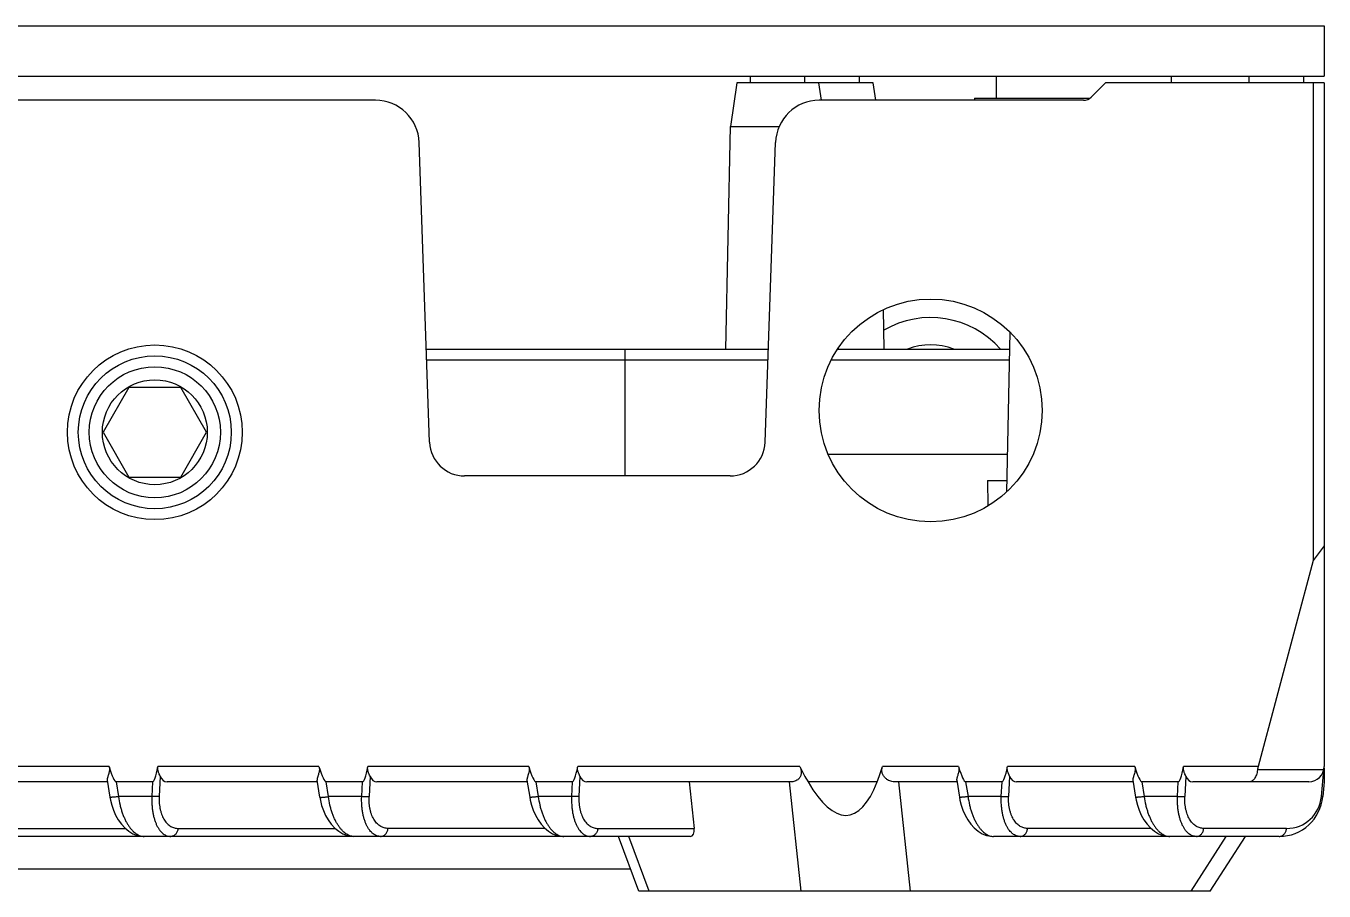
# Model space of a CAD drawing. Header units: millimetres. Extents: x 562 to 17351, y 2396 to 6995.
# Drawn here: x 1866.4 to 1925.8, y 3392 to 3431.6 of the extents above; entities that cross this region are included whole.
import ezdxf

# ---------------------------------------------------------------- set-up
doc = ezdxf.new("R2010")
doc.units = ezdxf.units.MM
doc.layers.add('02___PRT_ALL_AXES', color=7, linetype='Continuous')
doc.layers.add('_88746', color=7, linetype='Continuous')

msp = doc.modelspace()

# ---------------------------------------------------------------- linework, layer by layer
at = {"color": 7, "linetype": 'Continuous'}
for p, q in [((1898.933, 3428.995), (1898.641, 3426.995)), ((1905.168, 3428.995), (1898.933, 3428.995)), ((1899.551, 3428.995), (1899.551, 3429.295)), ((1902.051, 3428.995), (1902.051, 3429.295)), ((1902.668, 3428.995), (1902.785, 3428.195)), ((1904.551, 3428.995), (1904.551, 3429.295)), ((1905.285, 3428.195), (1905.168, 3428.995)), ((1915.801, 3428.995), (1915.147, 3428.341)), ((1925.801, 3428.995), (1915.801, 3428.995)), ((1925.301, 3428.995), (1925.301, 3407.12)), ((1925.801, 3428.995), (1925.801, 3397.695)), ((1882.397, 3428.195), (1856.808, 3428.195)), ((1914.794, 3428.195), (1902.704, 3428.195)), ((1898.428, 3416.795), (1898.641, 3426.995)), ((1898.641, 3426.995), (1900.872, 3426.995)), ((1884.875, 3412.539), (1884.396, 3426.265)), ((1900.226, 3412.539), (1900.705, 3426.265)), ((1905.674, 3416.795), (1905.636, 3418.608)), ((1911.425, 3417.574), (1911.271, 3410.263)), ((1884.727, 3416.795), (1900.375, 3416.795)), ((1893.801, 3416.795), (1893.801, 3410.995)), ((1903.546, 3416.795), (1911.408, 3416.795)), ((1903.558, 3416.813), (1903.558, 3416.795)), ((1884.744, 3416.305), (1900.358, 3416.305)), ((1903.262, 3416.305), (1911.398, 3416.305)), ((1871.117, 3415.045), (1869.934, 3412.995)), ((1873.484, 3415.045), (1871.117, 3415.045)), ((1874.668, 3412.995), (1873.484, 3415.045)), ((1869.934, 3412.995), (1871.117, 3410.945)), ((1873.484, 3410.945), (1874.668, 3412.995)), ((1871.117, 3410.945), (1873.484, 3410.945)), ((1898.627, 3410.995), (1886.474, 3410.995)), ((1910.408, 3410.795), (1911.283, 3410.795)), ((1910.408, 3410.795), (1910.418, 3409.622)), ((1925.801, 3407.795), (1925.301, 3407.12)), ((1925.301, 3407.12), (1922.787, 3397.695)), ((1870.207, 3397.695), (1862.838, 3397.695)), ((1879.811, 3397.695), (1872.442, 3397.695)), ((1889.415, 3397.695), (1882.046, 3397.695)), ((1901.812, 3397.695), (1891.65, 3397.695)), ((1909.077, 3397.695), (1905.595, 3397.695)), ((1917.139, 3397.695), (1911.312, 3397.695)), ((1922.787, 3397.695), (1919.375, 3397.695)), ((1925.784, 3397.541), (1922.757, 3397.541)), ((1925.679, 3396.32), (1925.786, 3397.541)), ((1925.801, 3397.623), (1925.801, 3396.995)), ((1870.133, 3396.995), (1863.257, 3396.995)), ((1870.122, 3397.067), (1870.245, 3396.292)), ((1872.196, 3396.995), (1870.533, 3396.995)), ((1870.533, 3396.995), (1870.64, 3396.32)), ((1872.196, 3396.995), (1872.164, 3396.32)), ((1872.544, 3397.247), (1872.5, 3396.32)), ((1879.737, 3396.995), (1872.861, 3396.995)), ((1879.849, 3396.292), (1879.726, 3397.067)), ((1881.8, 3396.995), (1880.137, 3396.995)), ((1880.244, 3396.32), (1880.137, 3396.995)), ((1881.768, 3396.32), (1881.8, 3396.995)), ((1882.149, 3397.247), (1882.104, 3396.32)), ((1889.341, 3396.995), (1882.465, 3396.995)), ((1889.33, 3397.067), (1889.453, 3396.292)), ((1891.404, 3396.995), (1889.741, 3396.995)), ((1889.741, 3396.995), (1889.848, 3396.32)), ((1891.404, 3396.995), (1891.372, 3396.32)), ((1891.753, 3397.247), (1891.708, 3396.32)), ((1901.453, 3396.995), (1892.069, 3396.995)), ((1896.756, 3396.995), (1896.985, 3394.86)), ((1901.33, 3396.995), (1901.865, 3391.995)), ((1905.349, 3396.995), (1902.193, 3396.995)), ((1909.003, 3396.995), (1906.133, 3396.995)), ((1906.884, 3391.995), (1906.349, 3396.995)), ((1908.991, 3397.067), (1909.115, 3396.292)), ((1911.066, 3396.995), (1909.402, 3396.995)), ((1909.402, 3396.995), (1909.51, 3396.32)), ((1911.034, 3396.32), (1911.066, 3396.995)), ((1911.414, 3397.247), (1911.37, 3396.32)), ((1917.066, 3396.995), (1911.731, 3396.995)), ((1917.054, 3397.067), (1917.178, 3396.292)), ((1919.129, 3396.995), (1917.465, 3396.995)), ((1917.465, 3396.995), (1917.573, 3396.32)), ((1919.096, 3396.32), (1919.129, 3396.995)), ((1919.477, 3397.247), (1919.432, 3396.32)), ((1925.101, 3396.995), (1919.793, 3396.995)), ((1925.801, 3396.995), (1925.742, 3396.32)), ((1872.164, 3396.32), (1870.64, 3396.32)), ((1881.768, 3396.32), (1880.244, 3396.32)), ((1891.372, 3396.32), (1889.848, 3396.32)), ((1911.034, 3396.32), (1909.51, 3396.32)), ((1919.096, 3396.32), (1917.573, 3396.32)), ((1896.806, 3394.495), (1740.096, 3394.495)), ((1863.76, 3394.86), (1870.956, 3394.86)), ((1873.364, 3394.86), (1880.56, 3394.86)), ((1890.164, 3394.86), (1882.968, 3394.86)), ((1892.572, 3394.86), (1896.985, 3394.86)), ((1894.454, 3391.995), (1893.518, 3394.495)), ((1894.923, 3391.995), (1893.986, 3394.495)), ((1923.749, 3394.495), (1910.677, 3394.495)), ((1917.888, 3394.86), (1912.234, 3394.86)), ((1919.715, 3391.995), (1921.327, 3394.495)), ((1924.085, 3394.86), (1920.296, 3394.86)), ((1920.596, 3391.995), (1922.207, 3394.495)), ((1894.079, 3392.995), (1357.053, 3392.995)), ((1920.596, 3391.995), (1894.454, 3391.995))]:
    msp.add_line(p, q, dxfattribs=at)
for points in [[(1870.245, 3396.292), (1870.271, 3396.155), (1870.329, 3395.923), (1870.408, 3395.691), (1870.508, 3395.467), (1870.628, 3395.254), (1870.769, 3395.058), (1870.929, 3394.883), (1871.105, 3394.735), (1871.295, 3394.621), (1871.49, 3394.542), (1871.686, 3394.502), (1871.807, 3394.495)], [(1879.849, 3396.292), (1879.876, 3396.147), (1879.935, 3395.915), (1880.015, 3395.684), (1880.115, 3395.46), (1880.236, 3395.248), (1880.377, 3395.052), (1880.538, 3394.878), (1880.715, 3394.731), (1880.905, 3394.617), (1881.102, 3394.54), (1881.297, 3394.501), (1881.411, 3394.495)], [(1889.453, 3396.292), (1889.479, 3396.155), (1889.537, 3395.923), (1889.616, 3395.691), (1889.716, 3395.467), (1889.836, 3395.254), (1889.977, 3395.058), (1890.137, 3394.883), (1890.314, 3394.735), (1890.503, 3394.621), (1890.699, 3394.542), (1890.894, 3394.502), (1891.015, 3394.495)], [(1909.115, 3396.292), (1909.14, 3396.155), (1909.199, 3395.923), (1909.277, 3395.691), (1909.377, 3395.467), (1909.498, 3395.254), (1909.639, 3395.058), (1909.799, 3394.883), (1909.975, 3394.735), (1910.164, 3394.621), (1910.36, 3394.542), (1910.555, 3394.502), (1910.677, 3394.495)], [(1917.178, 3396.292), (1917.203, 3396.155), (1917.261, 3395.923), (1917.34, 3395.691), (1917.44, 3395.467), (1917.561, 3395.254), (1917.701, 3395.058), (1917.861, 3394.883), (1918.038, 3394.735), (1918.227, 3394.621), (1918.423, 3394.542), (1918.618, 3394.502), (1918.739, 3394.495)]]:
    msp.add_lwpolyline(points, dxfattribs=at)
for radius in [4, 3.5, 2.4]:
    msp.add_circle((1872.301, 3412.995), radius, dxfattribs=at)
for centre, radius, start, end in [((1914.794, 3428.695), 0.5, 270, 315), ((1882.397, 3426.195), 2, 2, 90), ((1902.704, 3426.195), 2, 90, 178), ((1907.801, 3413.995), 4.25, 41.26621, 120.3581), ((1907.801, 3413.995), 3, 69.41794, 110.58206), ((1886.474, 3412.595), 1.6, 182, 270), ((1898.627, 3412.595), 1.6, 270, 358), ((1925.101, 3397.695), 0.7, 270, 360), ((1923.749, 3396.495), 2, 270, 355), ((1924.085, 3396.46), 1.6, 269.99974, 355.00026)]:
    msp.add_arc(centre, radius, start, end, dxfattribs=at)
for centre, major_axis, ratio, start_param, end_param in [((1907.595, 3272.112), (-5.368, 206.356), 0.001793, 0.793556, 0.793766), ((1869.806, 3401.584), (0.732, -4.589), 0.086076, -0.573307, -0.013726), ((1872.415, 3401.584), (0.22, 4.589), 0.087056, -3.137414, -2.577833), ((1879.41, 3401.584), (-0.732, 4.589), 0.086076, 2.568286, 3.127867), ((1882.019, 3401.584), (0.22, 4.589), 0.087056, -3.137414, -2.577833), ((1889.015, 3401.584), (0.732, -4.589), 0.086076, -0.573307, -0.013726), ((1891.623, 3401.584), (0.22, 4.589), 0.087056, -3.137414, -2.577833), ((1902.986, 3405.135), (-1.021, 9.548), 0.312423, 2.430235, 2.557439), ((1902.986, 3405.135), (-1.021, 9.548), 0.312423, -2.624264, -2.497059), ((1908.676, 3401.584), (0.732, -4.589), 0.086076, -0.573307, -0.013726), ((1911.285, 3401.584), (0.22, 4.589), 0.087056, -3.137414, -2.577833), ((1916.739, 3401.584), (0.732, -4.589), 0.086076, -0.573307, -0.013726), ((1919.347, 3401.584), (0.22, 4.589), 0.087056, -3.137414, -2.577833), ((1923.235, 3397.695), (0.287, 0.68), 0.575257, -4.47421, -4.253271), ((1872.933, 3397.695), (0.12, 0.696), 0.625869, -3.909854, -3.034032), ((1882.538, 3397.695), (0.12, 0.696), 0.625869, -3.909854, -3.034032), ((1892.142, 3397.695), (0.12, 0.696), 0.625869, -3.909854, -3.034032), ((1902.911, 3405.835), (-1.101, 10.37), 0.287687, -3.722861, -2.621379), ((1911.803, 3397.695), (0.12, 0.696), 0.625869, -3.909854, -3.034032), ((1919.866, 3397.695), (0.12, 0.696), 0.625869, -3.909854, -3.034032), ((1896.743, 3394.895), (-0.095, 0.396), 0.571059, -3.277886, -1.794356)]:
    msp.add_ellipse(centre, major_axis=major_axis, ratio=ratio, start_param=start_param, end_param=end_param, dxfattribs=at)
for points, knots in [([(1870.207, 3397.695), (1870.212, 3397.679), (1870.218, 3397.655), (1870.223, 3397.623), (1870.226, 3397.59), (1870.227, 3397.55), (1870.223, 3397.502), (1870.215, 3397.455), (1870.201, 3397.397), (1870.181, 3397.328), (1870.159, 3397.262), (1870.144, 3397.213), (1870.134, 3397.179), (1870.127, 3397.147), (1870.122, 3397.118), (1870.12, 3397.092), (1870.12, 3397.075), (1870.122, 3397.067)], [0, 0, 0, 0, 0.076841, 0.11518, 0.153368, 0.229101, 0.303695, 0.376906, 0.448425, 0.585371, 0.712085, 0.770663, 0.825488, 0.876121, 0.922183, 0.963437, 1, 1, 1, 1]), ([(1872.544, 3397.247), (1872.531, 3397.279), (1872.509, 3397.328), (1872.481, 3397.397), (1872.462, 3397.452), (1872.446, 3397.51), (1872.435, 3397.57), (1872.433, 3397.633), (1872.438, 3397.674), (1872.442, 3397.695)], [0, 0, 0, 0, 0.22629, 0.347284, 0.472386, 0.600919, 0.732214, 0.86557, 1, 1, 1, 1]), ([(1879.811, 3397.695), (1879.816, 3397.679), (1879.822, 3397.655), (1879.827, 3397.623), (1879.83, 3397.59), (1879.831, 3397.55), (1879.827, 3397.502), (1879.819, 3397.455), (1879.805, 3397.397), (1879.785, 3397.328), (1879.763, 3397.262), (1879.748, 3397.213), (1879.739, 3397.179), (1879.731, 3397.147), (1879.726, 3397.118), (1879.724, 3397.092), (1879.725, 3397.075), (1879.726, 3397.067)], [0, 0, 0, 0, 0.076841, 0.115181, 0.153369, 0.229103, 0.303697, 0.376908, 0.448426, 0.585373, 0.712088, 0.770665, 0.825489, 0.876122, 0.922183, 0.963437, 1, 1, 1, 1]), ([(1882.149, 3397.247), (1882.135, 3397.279), (1882.113, 3397.328), (1882.085, 3397.397), (1882.066, 3397.452), (1882.05, 3397.51), (1882.039, 3397.57), (1882.037, 3397.633), (1882.042, 3397.674), (1882.046, 3397.695)], [0, 0, 0, 0, 0.22629, 0.347284, 0.472386, 0.600919, 0.732214, 0.86557, 1, 1, 1, 1]), ([(1889.415, 3397.695), (1889.42, 3397.679), (1889.426, 3397.655), (1889.431, 3397.623), (1889.434, 3397.59), (1889.435, 3397.55), (1889.431, 3397.502), (1889.423, 3397.455), (1889.409, 3397.397), (1889.389, 3397.328), (1889.367, 3397.262), (1889.352, 3397.213), (1889.343, 3397.179), (1889.335, 3397.147), (1889.33, 3397.118), (1889.328, 3397.092), (1889.329, 3397.075), (1889.33, 3397.067)], [0, 0, 0, 0, 0.076841, 0.115181, 0.153369, 0.229103, 0.303697, 0.376908, 0.448426, 0.585373, 0.712088, 0.770665, 0.825489, 0.876122, 0.922183, 0.963437, 1, 1, 1, 1]), ([(1891.753, 3397.247), (1891.739, 3397.279), (1891.717, 3397.328), (1891.689, 3397.397), (1891.67, 3397.452), (1891.654, 3397.51), (1891.643, 3397.57), (1891.642, 3397.633), (1891.647, 3397.674), (1891.65, 3397.695)], [0, 0, 0, 0, 0.22629, 0.347284, 0.472386, 0.600919, 0.732214, 0.86557, 1, 1, 1, 1]), ([(1901.812, 3397.695), (1901.823, 3397.672), (1901.844, 3397.625), (1901.867, 3397.553), (1901.881, 3397.48), (1901.884, 3397.408), (1901.876, 3397.34), (1901.858, 3397.277), (1901.832, 3397.221), (1901.8, 3397.171), (1901.764, 3397.129), (1901.711, 3397.081), (1901.639, 3397.036), (1901.547, 3397.002), (1901.484, 3396.995), (1901.453, 3396.995)], [0, 0, 0, 0, 0.080578, 0.160378, 0.238391, 0.313601, 0.385276, 0.453207, 0.51763, 0.578986, 0.637722, 0.694208, 0.801419, 0.902711, 1, 1, 1, 1]), ([(1906.133, 3396.995), (1906.099, 3396.995), (1906.029, 3397.003), (1905.925, 3397.035), (1905.841, 3397.079), (1905.777, 3397.124), (1905.713, 3397.178), (1905.657, 3397.245), (1905.613, 3397.323), (1905.587, 3397.39), (1905.571, 3397.462), (1905.567, 3397.539), (1905.575, 3397.618), (1905.587, 3397.669), (1905.595, 3397.695)], [0, 0, 0, 0, 0.100225, 0.205761, 0.317358, 0.375665, 0.435744, 0.561706, 0.628327, 0.697711, 0.770014, 0.845015, 0.922012, 1, 1, 1, 1]), ([(1909.077, 3397.695), (1909.081, 3397.679), (1909.087, 3397.655), (1909.093, 3397.623), (1909.096, 3397.59), (1909.097, 3397.55), (1909.093, 3397.502), (1909.085, 3397.455), (1909.071, 3397.397), (1909.05, 3397.328), (1909.029, 3397.262), (1909.014, 3397.213), (1909.004, 3397.179), (1908.997, 3397.147), (1908.991, 3397.118), (1908.989, 3397.092), (1908.99, 3397.075), (1908.991, 3397.067)], [0, 0, 0, 0, 0.076841, 0.115181, 0.153369, 0.229103, 0.303697, 0.376908, 0.448426, 0.585373, 0.712088, 0.770665, 0.825489, 0.876122, 0.922183, 0.963437, 1, 1, 1, 1]), ([(1911.414, 3397.247), (1911.4, 3397.279), (1911.378, 3397.328), (1911.351, 3397.397), (1911.331, 3397.452), (1911.315, 3397.51), (1911.305, 3397.57), (1911.303, 3397.633), (1911.308, 3397.674), (1911.312, 3397.695)], [0, 0, 0, 0, 0.22629, 0.347284, 0.472386, 0.600919, 0.732214, 0.86557, 1, 1, 1, 1]), ([(1917.139, 3397.695), (1917.144, 3397.679), (1917.15, 3397.655), (1917.155, 3397.623), (1917.159, 3397.59), (1917.159, 3397.55), (1917.155, 3397.502), (1917.147, 3397.455), (1917.134, 3397.397), (1917.113, 3397.328), (1917.092, 3397.262), (1917.076, 3397.213), (1917.067, 3397.179), (1917.059, 3397.147), (1917.054, 3397.118), (1917.052, 3397.092), (1917.053, 3397.075), (1917.054, 3397.067)], [0, 0, 0, 0, 0.076841, 0.115181, 0.153369, 0.229103, 0.303697, 0.376908, 0.448426, 0.585373, 0.712088, 0.770665, 0.825489, 0.876122, 0.922183, 0.963437, 1, 1, 1, 1]), ([(1919.477, 3397.247), (1919.463, 3397.279), (1919.441, 3397.328), (1919.414, 3397.397), (1919.394, 3397.452), (1919.378, 3397.51), (1919.368, 3397.57), (1919.366, 3397.633), (1919.371, 3397.674), (1919.375, 3397.695)], [0, 0, 0, 0, 0.22629, 0.347284, 0.472386, 0.600919, 0.732214, 0.86557, 1, 1, 1, 1]), ([(1922.757, 3397.541), (1922.752, 3397.501), (1922.739, 3397.424), (1922.708, 3397.315), (1922.667, 3397.219), (1922.62, 3397.139), (1922.566, 3397.076), (1922.517, 3397.036), (1922.476, 3397.015), (1922.445, 3397.003), (1922.415, 3396.996), (1922.394, 3396.995), (1922.384, 3396.995)], [0, 0, 0, 0, 0.170309, 0.329366, 0.47439, 0.604216, 0.719204, 0.821103, 0.868161, 0.913254, 0.956988, 1, 1, 1, 1]), ([(1870.64, 3396.32), (1870.615, 3396.316), (1870.565, 3396.309), (1870.492, 3396.299), (1870.425, 3396.292), (1870.374, 3396.287), (1870.338, 3396.285), (1870.315, 3396.284), (1870.295, 3396.284), (1870.28, 3396.284), (1870.27, 3396.285), (1870.264, 3396.285), (1870.258, 3396.286), (1870.254, 3396.287), (1870.25, 3396.288), (1870.248, 3396.289), (1870.246, 3396.291), (1870.245, 3396.292), (1870.245, 3396.292)], [0, 0, 0, 0, 0.193419, 0.379074, 0.550019, 0.69988, 0.765135, 0.823129, 0.873335, 0.915342, 0.933165, 0.948835, 0.962341, 0.97369, 0.982923, 0.990153, 0.995643, 1, 1, 1, 1]), ([(1870.64, 3396.32), (1870.657, 3396.19), (1870.691, 3395.999), (1870.755, 3395.751), (1870.81, 3395.576), (1870.872, 3395.412), (1870.941, 3395.259), (1871.014, 3395.118), (1871.092, 3394.99), (1871.175, 3394.876), (1871.26, 3394.776), (1871.348, 3394.691), (1871.438, 3394.62), (1871.529, 3394.565), (1871.622, 3394.525), (1871.714, 3394.5), (1871.777, 3394.495), (1871.807, 3394.495)], [0, 0, 0, 0, 0.16957, 0.251447, 0.330571, 0.406473, 0.478803, 0.547313, 0.611855, 0.672377, 0.728914, 0.7816, 0.830673, 0.876487, 0.91953, 0.960445, 1, 1, 1, 1]), ([(1872.164, 3396.32), (1872.159, 3396.193), (1872.161, 3396.003), (1872.184, 3395.755), (1872.21, 3395.579), (1872.245, 3395.413), (1872.288, 3395.258), (1872.339, 3395.116), (1872.397, 3394.987), (1872.461, 3394.872), (1872.531, 3394.772), (1872.594, 3394.699), (1872.646, 3394.65), (1872.698, 3394.607), (1872.766, 3394.562), (1872.851, 3394.523), (1872.939, 3394.5), (1872.998, 3394.495), (1873.028, 3394.495)], [0, 0, 0, 0, 0.173652, 0.257342, 0.337971, 0.41495, 0.487838, 0.556336, 0.620298, 0.679728, 0.734774, 0.785735, 0.809831, 0.833087, 0.877374, 0.919366, 0.959936, 1, 1, 1, 1]), ([(1872.5, 3396.32), (1872.49, 3396.32), (1872.469, 3396.318), (1872.421, 3396.316), (1872.351, 3396.315), (1872.261, 3396.317), (1872.197, 3396.319), (1872.164, 3396.32)], [0, 0, 0, 0, 0.088052, 0.190247, 0.430456, 0.706002, 1, 1, 1, 1]), ([(1872.5, 3396.32), (1872.495, 3396.216), (1872.497, 3396.06), (1872.521, 3395.857), (1872.549, 3395.714), (1872.586, 3395.579), (1872.644, 3395.418), (1872.718, 3395.273), (1872.807, 3395.149), (1872.877, 3395.071), (1872.951, 3395.006), (1873.029, 3394.952), (1873.109, 3394.911), (1873.193, 3394.881), (1873.278, 3394.864), (1873.335, 3394.86), (1873.364, 3394.86)], [0, 0, 0, 0, 0.167164, 0.247637, 0.32511, 0.399095, 0.469294, 0.597861, 0.656589, 0.711929, 0.764282, 0.814134, 0.862031, 0.908566, 0.954359, 1, 1, 1, 1]), ([(1879.849, 3396.292), (1879.849, 3396.292), (1879.85, 3396.291), (1879.852, 3396.289), (1879.855, 3396.288), (1879.858, 3396.287), (1879.863, 3396.286), (1879.868, 3396.285), (1879.874, 3396.285), (1879.884, 3396.284), (1879.899, 3396.284), (1879.919, 3396.284), (1879.942, 3396.285), (1879.978, 3396.287), (1880.029, 3396.292), (1880.096, 3396.299), (1880.169, 3396.309), (1880.219, 3396.316), (1880.244, 3396.32)], [0, 0, 0, 0, 0.004357, 0.009847, 0.017077, 0.02631, 0.037659, 0.051166, 0.066835, 0.084658, 0.126665, 0.176871, 0.234866, 0.30012, 0.449981, 0.620926, 0.806581, 1, 1, 1, 1]), ([(1881.411, 3394.495), (1881.381, 3394.495), (1881.318, 3394.5), (1881.226, 3394.525), (1881.133, 3394.565), (1881.042, 3394.62), (1880.952, 3394.691), (1880.864, 3394.776), (1880.779, 3394.876), (1880.697, 3394.99), (1880.618, 3395.118), (1880.545, 3395.259), (1880.476, 3395.412), (1880.414, 3395.576), (1880.359, 3395.751), (1880.295, 3395.999), (1880.261, 3396.19), (1880.244, 3396.32)], [0, 0, 0, 0, 0.039555, 0.080471, 0.123514, 0.169329, 0.218402, 0.271089, 0.327625, 0.388146, 0.452688, 0.521197, 0.593526, 0.669427, 0.74855, 0.830427, 1, 1, 1, 1]), ([(1882.632, 3394.495), (1882.602, 3394.495), (1882.543, 3394.5), (1882.455, 3394.523), (1882.37, 3394.562), (1882.303, 3394.607), (1882.25, 3394.65), (1882.198, 3394.699), (1882.135, 3394.772), (1882.065, 3394.872), (1882.001, 3394.987), (1881.943, 3395.116), (1881.892, 3395.258), (1881.849, 3395.413), (1881.814, 3395.579), (1881.788, 3395.755), (1881.765, 3396.003), (1881.763, 3396.193), (1881.768, 3396.32)], [0, 0, 0, 0, 0.040066, 0.080632, 0.122622, 0.166909, 0.190164, 0.21426, 0.26522, 0.320265, 0.379692, 0.443653, 0.512149, 0.585035, 0.662013, 0.74264, 0.826333, 1, 1, 1, 1]), ([(1881.768, 3396.32), (1881.801, 3396.319), (1881.865, 3396.317), (1881.955, 3396.315), (1882.025, 3396.316), (1882.073, 3396.318), (1882.094, 3396.32), (1882.104, 3396.32)], [0, 0, 0, 0, 0.293998, 0.569544, 0.809753, 0.911948, 1, 1, 1, 1]), ([(1882.968, 3394.86), (1882.939, 3394.86), (1882.882, 3394.864), (1882.797, 3394.881), (1882.714, 3394.911), (1882.633, 3394.952), (1882.555, 3395.006), (1882.481, 3395.071), (1882.411, 3395.149), (1882.322, 3395.273), (1882.248, 3395.418), (1882.19, 3395.579), (1882.153, 3395.714), (1882.126, 3395.857), (1882.101, 3396.06), (1882.099, 3396.216), (1882.104, 3396.32)], [0, 0, 0, 0, 0.045643, 0.091433, 0.137966, 0.185863, 0.235715, 0.288068, 0.343406, 0.402132, 0.530697, 0.600894, 0.674876, 0.752346, 0.832821, 1, 1, 1, 1]), ([(1889.848, 3396.32), (1889.823, 3396.316), (1889.773, 3396.309), (1889.7, 3396.299), (1889.633, 3396.292), (1889.582, 3396.287), (1889.546, 3396.285), (1889.523, 3396.284), (1889.503, 3396.284), (1889.488, 3396.284), (1889.478, 3396.285), (1889.472, 3396.285), (1889.467, 3396.286), (1889.462, 3396.287), (1889.459, 3396.288), (1889.456, 3396.289), (1889.454, 3396.291), (1889.454, 3396.292), (1889.453, 3396.292)], [0, 0, 0, 0, 0.193419, 0.379074, 0.550019, 0.69988, 0.765135, 0.823129, 0.873335, 0.915342, 0.933165, 0.948835, 0.962341, 0.97369, 0.982923, 0.990153, 0.995643, 1, 1, 1, 1]), ([(1889.848, 3396.32), (1889.865, 3396.19), (1889.899, 3395.999), (1889.963, 3395.751), (1890.018, 3395.576), (1890.081, 3395.412), (1890.149, 3395.259), (1890.222, 3395.118), (1890.301, 3394.99), (1890.383, 3394.876), (1890.468, 3394.776), (1890.556, 3394.691), (1890.646, 3394.62), (1890.737, 3394.565), (1890.83, 3394.525), (1890.922, 3394.5), (1890.985, 3394.495), (1891.015, 3394.495)], [0, 0, 0, 0, 0.16957, 0.251447, 0.330571, 0.406473, 0.478803, 0.547313, 0.611855, 0.672377, 0.728914, 0.7816, 0.830673, 0.876487, 0.91953, 0.960445, 1, 1, 1, 1]), ([(1891.372, 3396.32), (1891.367, 3396.193), (1891.369, 3396.003), (1891.392, 3395.755), (1891.418, 3395.579), (1891.453, 3395.413), (1891.496, 3395.258), (1891.547, 3395.116), (1891.605, 3394.987), (1891.669, 3394.872), (1891.739, 3394.772), (1891.802, 3394.699), (1891.855, 3394.65), (1891.907, 3394.607), (1891.974, 3394.562), (1892.059, 3394.523), (1892.147, 3394.5), (1892.207, 3394.495), (1892.236, 3394.495)], [0, 0, 0, 0, 0.173652, 0.257342, 0.337971, 0.41495, 0.487838, 0.556336, 0.620298, 0.679728, 0.734774, 0.785735, 0.809831, 0.833087, 0.877374, 0.919366, 0.959936, 1, 1, 1, 1]), ([(1891.708, 3396.32), (1891.698, 3396.32), (1891.677, 3396.318), (1891.629, 3396.316), (1891.56, 3396.315), (1891.469, 3396.317), (1891.405, 3396.319), (1891.372, 3396.32)], [0, 0, 0, 0, 0.088052, 0.190247, 0.430456, 0.706002, 1, 1, 1, 1]), ([(1891.708, 3396.32), (1891.703, 3396.216), (1891.705, 3396.06), (1891.73, 3395.857), (1891.757, 3395.714), (1891.794, 3395.579), (1891.852, 3395.418), (1891.926, 3395.273), (1892.015, 3395.149), (1892.085, 3395.071), (1892.159, 3395.006), (1892.237, 3394.952), (1892.318, 3394.911), (1892.401, 3394.881), (1892.486, 3394.864), (1892.543, 3394.86), (1892.572, 3394.86)], [0, 0, 0, 0, 0.167164, 0.247637, 0.32511, 0.399095, 0.469294, 0.597861, 0.656589, 0.711929, 0.764282, 0.814134, 0.862031, 0.908566, 0.954359, 1, 1, 1, 1]), ([(1909.51, 3396.32), (1909.485, 3396.316), (1909.435, 3396.309), (1909.362, 3396.299), (1909.295, 3396.292), (1909.244, 3396.287), (1909.208, 3396.285), (1909.184, 3396.284), (1909.164, 3396.284), (1909.15, 3396.284), (1909.14, 3396.285), (1909.134, 3396.285), (1909.128, 3396.286), (1909.124, 3396.287), (1909.12, 3396.288), (1909.118, 3396.289), (1909.116, 3396.291), (1909.115, 3396.292), (1909.115, 3396.292)], [0, 0, 0, 0, 0.193419, 0.379074, 0.550019, 0.69988, 0.765135, 0.823129, 0.873335, 0.915342, 0.933165, 0.948835, 0.962341, 0.97369, 0.982923, 0.990153, 0.995643, 1, 1, 1, 1]), ([(1909.51, 3396.32), (1909.527, 3396.19), (1909.561, 3395.999), (1909.625, 3395.751), (1909.68, 3395.576), (1909.742, 3395.412), (1909.81, 3395.259), (1909.884, 3395.118), (1909.962, 3394.99), (1910.044, 3394.876), (1910.13, 3394.776), (1910.218, 3394.691), (1910.307, 3394.62), (1910.399, 3394.565), (1910.491, 3394.525), (1910.584, 3394.5), (1910.646, 3394.495), (1910.677, 3394.495)], [0, 0, 0, 0, 0.16957, 0.251447, 0.330571, 0.406473, 0.478803, 0.547313, 0.611855, 0.672377, 0.728914, 0.7816, 0.830673, 0.876487, 0.91953, 0.960445, 1, 1, 1, 1]), ([(1911.898, 3394.495), (1911.868, 3394.495), (1911.809, 3394.5), (1911.721, 3394.523), (1911.636, 3394.562), (1911.568, 3394.607), (1911.516, 3394.65), (1911.463, 3394.699), (1911.4, 3394.772), (1911.331, 3394.872), (1911.267, 3394.987), (1911.209, 3395.116), (1911.158, 3395.258), (1911.115, 3395.413), (1911.08, 3395.579), (1911.053, 3395.755), (1911.031, 3396.003), (1911.029, 3396.193), (1911.034, 3396.32)], [0, 0, 0, 0, 0.040066, 0.080632, 0.122622, 0.166909, 0.190164, 0.21426, 0.26522, 0.320265, 0.379692, 0.443653, 0.512149, 0.585035, 0.662013, 0.74264, 0.826333, 1, 1, 1, 1]), ([(1911.034, 3396.32), (1911.067, 3396.319), (1911.13, 3396.317), (1911.221, 3396.315), (1911.29, 3396.316), (1911.339, 3396.318), (1911.36, 3396.32), (1911.37, 3396.32)], [0, 0, 0, 0, 0.293998, 0.569544, 0.809753, 0.911948, 1, 1, 1, 1]), ([(1912.234, 3394.86), (1912.205, 3394.86), (1912.148, 3394.864), (1912.062, 3394.881), (1911.979, 3394.911), (1911.898, 3394.952), (1911.821, 3395.006), (1911.746, 3395.071), (1911.677, 3395.149), (1911.587, 3395.273), (1911.514, 3395.418), (1911.455, 3395.579), (1911.419, 3395.714), (1911.391, 3395.857), (1911.367, 3396.06), (1911.365, 3396.216), (1911.37, 3396.32)], [0, 0, 0, 0, 0.045643, 0.091433, 0.137966, 0.185863, 0.235715, 0.288068, 0.343406, 0.402132, 0.530697, 0.600894, 0.674876, 0.752346, 0.832821, 1, 1, 1, 1]), ([(1917.573, 3396.32), (1917.547, 3396.316), (1917.497, 3396.309), (1917.425, 3396.299), (1917.358, 3396.292), (1917.307, 3396.287), (1917.27, 3396.285), (1917.247, 3396.284), (1917.227, 3396.284), (1917.213, 3396.284), (1917.202, 3396.285), (1917.196, 3396.285), (1917.191, 3396.286), (1917.186, 3396.287), (1917.183, 3396.288), (1917.18, 3396.289), (1917.178, 3396.291), (1917.178, 3396.292), (1917.178, 3396.292)], [0, 0, 0, 0, 0.193419, 0.379074, 0.550019, 0.69988, 0.765135, 0.823129, 0.873335, 0.915342, 0.933165, 0.948835, 0.962341, 0.97369, 0.982923, 0.990153, 0.995643, 1, 1, 1, 1]), ([(1917.573, 3396.32), (1917.589, 3396.19), (1917.623, 3395.999), (1917.687, 3395.751), (1917.743, 3395.576), (1917.805, 3395.412), (1917.873, 3395.259), (1917.947, 3395.118), (1918.025, 3394.99), (1918.107, 3394.876), (1918.192, 3394.776), (1918.28, 3394.691), (1918.37, 3394.62), (1918.462, 3394.565), (1918.554, 3394.525), (1918.647, 3394.5), (1918.709, 3394.495), (1918.74, 3394.495)], [0, 0, 0, 0, 0.16957, 0.251447, 0.330571, 0.406473, 0.478803, 0.547313, 0.611855, 0.672377, 0.728914, 0.7816, 0.830673, 0.876487, 0.91953, 0.960445, 1, 1, 1, 1]), ([(1919.96, 3394.495), (1919.931, 3394.495), (1919.871, 3394.5), (1919.784, 3394.523), (1919.698, 3394.562), (1919.631, 3394.607), (1919.579, 3394.65), (1919.526, 3394.699), (1919.463, 3394.772), (1919.393, 3394.872), (1919.329, 3394.987), (1919.271, 3395.116), (1919.221, 3395.258), (1919.177, 3395.413), (1919.142, 3395.579), (1919.116, 3395.755), (1919.093, 3396.003), (1919.091, 3396.193), (1919.096, 3396.32)], [0, 0, 0, 0, 0.040066, 0.080632, 0.122622, 0.166909, 0.190164, 0.21426, 0.26522, 0.320265, 0.379692, 0.443653, 0.512149, 0.585035, 0.662013, 0.74264, 0.826333, 1, 1, 1, 1]), ([(1919.096, 3396.32), (1919.129, 3396.319), (1919.193, 3396.317), (1919.284, 3396.315), (1919.353, 3396.316), (1919.401, 3396.318), (1919.423, 3396.32), (1919.432, 3396.32)], [0, 0, 0, 0, 0.293998, 0.569544, 0.809753, 0.911948, 1, 1, 1, 1]), ([(1920.296, 3394.86), (1920.268, 3394.86), (1920.21, 3394.864), (1920.125, 3394.881), (1920.042, 3394.911), (1919.961, 3394.952), (1919.883, 3395.006), (1919.809, 3395.071), (1919.739, 3395.149), (1919.65, 3395.273), (1919.576, 3395.418), (1919.518, 3395.579), (1919.481, 3395.714), (1919.454, 3395.857), (1919.43, 3396.06), (1919.427, 3396.216), (1919.432, 3396.32)], [0, 0, 0, 0, 0.045643, 0.091433, 0.137966, 0.185863, 0.235715, 0.288068, 0.343406, 0.402132, 0.530697, 0.600894, 0.674876, 0.752346, 0.832821, 1, 1, 1, 1]), ([(1925.742, 3396.32), (1925.742, 3396.32), (1925.741, 3396.32), (1925.741, 3396.32), (1925.739, 3396.32), (1925.737, 3396.319), (1925.732, 3396.319), (1925.725, 3396.319), (1925.716, 3396.319), (1925.706, 3396.319), (1925.693, 3396.32), (1925.684, 3396.32), (1925.679, 3396.32)], [0, 0, 0, 0, 0.00697, 0.02021, 0.040884, 0.069231, 0.14915, 0.259946, 0.401172, 0.572274, 0.77229, 1, 1, 1, 1]), ([(1873.364, 3394.86), (1873.362, 3394.835), (1873.355, 3394.787), (1873.332, 3394.718), (1873.3, 3394.654), (1873.258, 3394.599), (1873.208, 3394.554), (1873.152, 3394.52), (1873.091, 3394.499), (1873.049, 3394.495), (1873.028, 3394.495)], [0, 0, 0, 0, 0.135398, 0.268924, 0.399465, 0.526342, 0.64929, 0.768583, 0.885075, 1, 1, 1, 1]), ([(1882.632, 3394.495), (1882.653, 3394.495), (1882.695, 3394.499), (1882.756, 3394.52), (1882.812, 3394.554), (1882.862, 3394.599), (1882.904, 3394.654), (1882.937, 3394.718), (1882.959, 3394.787), (1882.966, 3394.835), (1882.968, 3394.86)], [0, 0, 0, 0, 0.114925, 0.231417, 0.35071, 0.473658, 0.600535, 0.731076, 0.864602, 1, 1, 1, 1]), ([(1892.572, 3394.86), (1892.57, 3394.835), (1892.563, 3394.787), (1892.541, 3394.718), (1892.508, 3394.654), (1892.466, 3394.599), (1892.416, 3394.554), (1892.36, 3394.52), (1892.299, 3394.499), (1892.257, 3394.495), (1892.236, 3394.495)], [0, 0, 0, 0, 0.135398, 0.268924, 0.399465, 0.526342, 0.64929, 0.768583, 0.885075, 1, 1, 1, 1]), ([(1911.898, 3394.495), (1911.918, 3394.495), (1911.961, 3394.499), (1912.021, 3394.52), (1912.078, 3394.554), (1912.128, 3394.599), (1912.17, 3394.654), (1912.202, 3394.718), (1912.224, 3394.787), (1912.232, 3394.835), (1912.234, 3394.86)], [0, 0, 0, 0, 0.114925, 0.231417, 0.35071, 0.473658, 0.600535, 0.731076, 0.864602, 1, 1, 1, 1]), ([(1919.96, 3394.495), (1919.981, 3394.495), (1920.023, 3394.499), (1920.084, 3394.52), (1920.14, 3394.554), (1920.19, 3394.599), (1920.232, 3394.654), (1920.265, 3394.718), (1920.287, 3394.787), (1920.295, 3394.835), (1920.296, 3394.86)], [0, 0, 0, 0, 0.114925, 0.231417, 0.35071, 0.473658, 0.600535, 0.731076, 0.864602, 1, 1, 1, 1]), ([(1923.749, 3394.495), (1923.77, 3394.495), (1923.812, 3394.499), (1923.873, 3394.52), (1923.929, 3394.554), (1923.979, 3394.599), (1924.021, 3394.654), (1924.054, 3394.718), (1924.076, 3394.787), (1924.084, 3394.835), (1924.085, 3394.86)], [0, 0, 0, 0, 0.114925, 0.231417, 0.35071, 0.473658, 0.600535, 0.731076, 0.864602, 1, 1, 1, 1])]:
    msp.add_open_spline(points, degree=3, knots=knots, dxfattribs=at)
at = {"layer": '02___PRT_ALL_AXES', "color": 7, "linetype": 'Continuous'}
msp.add_line((1903.113, 3411.995), (1911.308, 3411.995), dxfattribs=at)
for centre, radius in [((1907.801, 3413.995), 5.1), ((1872.301, 3412.995), 3)]:
    msp.add_circle(centre, radius, dxfattribs=at)
at = {"layer": '_88746', "color": 7, "linetype": 'Continuous'}
for p, q in [((1775.801, 3431.595), (1925.801, 3431.595)), ((1925.801, 3431.595), (1925.801, 3429.295)), ((1775.801, 3429.295), (1925.801, 3429.295)), ((1910.801, 3429.295), (1910.801, 3428.295)), ((1918.801, 3429.295), (1918.801, 3428.995)), ((1922.371, 3428.995), (1922.371, 3429.295)), ((1924.871, 3428.995), (1924.871, 3429.295)), ((1909.801, 3428.295), (1915.093, 3428.295)), ((1909.801, 3428.295), (1909.801, 3428.195))]:
    msp.add_line(p, q, dxfattribs=at)

doc.saveas('drawing.dxf')
